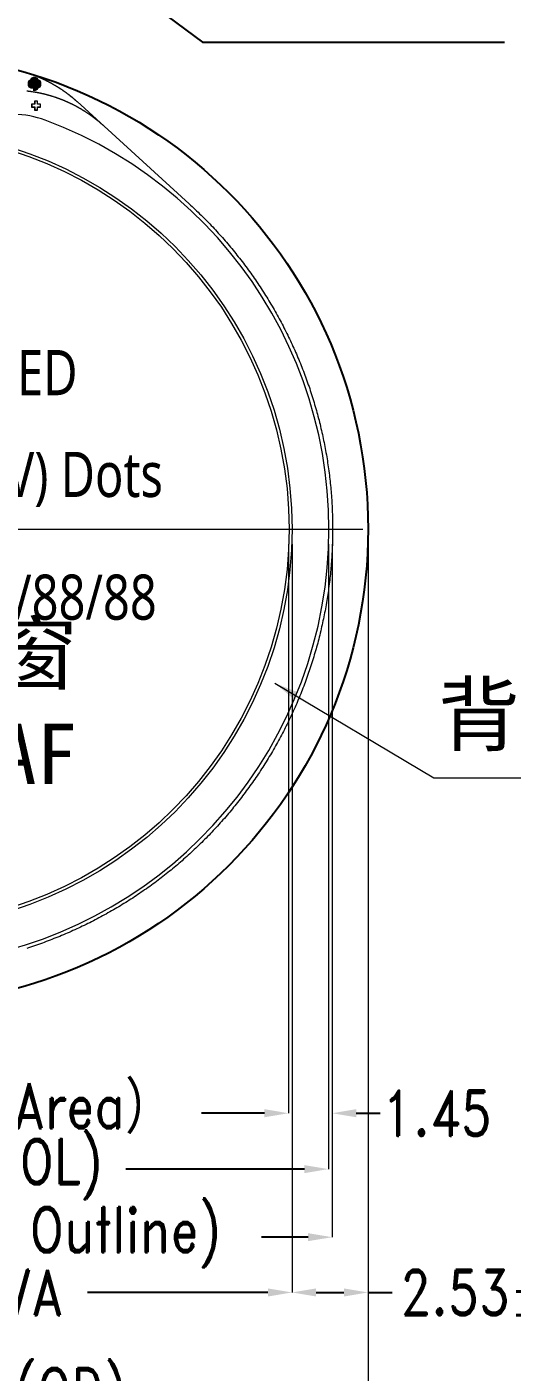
# Model space of a CAD drawing. Header units: millimetres. Extents: x 1403 to 2381, y 158 to 387.
# Drawn here: x 2196.49 to 2212.61, y 253.37 to 298.05 of the extents above; entities that cross this region are included whole.
import ezdxf
from ezdxf.lldxf.tags import DXFTag

# ---------------------------------------------------------------- set-up
doc = ezdxf.new("R2010")
doc.units = ezdxf.units.MM
doc.layers.get('0').update_dxf_attribs({"lineweight": 5})
doc.layers.get('Defpoints').update_dxf_attribs({"lineweight": 5})
doc.layers.add('COVER LENS', color=6, linetype='Continuous')
for name, color, linetype, lineweight in [('DIM', 3, 'Continuous', 5), ('Encap', 210, 'Continuous', 5), ('Gate1.drawing', 3, 'Continuous', 100), ('ITO', 2, 'Continuous', 5), ('Layout.drawing', 1, 'Continuous', 5), ('lens', 6, 'Continuous', 13), ('POL', 202, 'Continuous', 5)]:
    doc.layers.add(name, color=color, linetype=linetype, lineweight=lineweight)
doc.styles.add('RD', font='ROMAND.shx', dxfattribs={"width": 0.8})
doc.styles.get("Standard").update_dxf_attribs({"font": 'txt', "bigfont": 'gbcbig.shx'})
tags = doc.linetypes.add('CENTER', pattern=[0.6, 0.375, -0.075, 0.075, -0.075]).pattern_tags.tags
tags[10:11] = [DXFTag(74, 4), DXFTag(75, 0), DXFTag(340, '0'), DXFTag(46, 1.0), DXFTag(50, 0.0), DXFTag(44, 0.0), DXFTag(45, 0.0)]
tags[8:9] = [DXFTag(74, 4), DXFTag(75, 0), DXFTag(340, '0'), DXFTag(46, 1.0), DXFTag(50, 0.0), DXFTag(44, 0.0), DXFTag(45, 0.0)]
tags[6:7] = [DXFTag(74, 4), DXFTag(75, 0), DXFTag(340, '0'), DXFTag(46, 1.0), DXFTag(50, 0.0), DXFTag(44, 0.0), DXFTag(45, 0.0)]
tags[4:5] = [DXFTag(74, 4), DXFTag(75, 0), DXFTag(340, '0'), DXFTag(46, 1.0), DXFTag(50, 0.0), DXFTag(44, 0.0), DXFTag(45, 0.0)]
doc.dimstyles.new('DIM', dxfattribs={"dimtxt": 1.5, "dimasz": 0.8, "dimexe": 0, "dimexo": 0.5, "dimgap": 0.11, "dimtad": 0, "dimzin": 1, "dimdsep": 46, "dimtxsty": 'RD', "dimcen": 0, "dimclrd": 256, "dimclre": 256, "dimclrt": 256, "dimadec": 0, "dimazin": 0, "dimtm": 1e-09, "dimtfac": 1, "dimtofl": 0, "dimtmove": 0, "dimatfit": 3, "dimfxl": 1, "dimlwe": -1, "dimarcsym": 0})

# ---------------------------------------------------------------- blocks, each defined once
blk = doc.blocks.new('mark_pre_align')
at = {"layer": 'Gate1.drawing', "color": 3, "linetype": 'Continuous', "lineweight": 100}
blk.add_lwpolyline([(0.19, 0.27), (0.11, 0.27), (0.11, 0.19), (0.03, 0.19), (0.03, 0.11), (0.11, 0.11), (0.11, 0.03), (0.19, 0.03), (0.19, 0.11), (0.27, 0.11), (0.27, 0.19), (0.19, 0.19)], close=True, dxfattribs=at)
blk = doc.blocks.new('R104A3M-001-POL-V01-A')
at = {"layer": 'Encap', "color": 1, "linetype": 'CENTER', "lineweight": 5, "ltscale": 0.5}
blk.add_line((658.921, 315.841), (690.167, 315.841), dxfattribs=at)
at = {"layer": 'Encap', "linetype": 'Continuous', "lineweight": 5}
blk.add_lwpolyline([(681.536, 329.254), (681.529, 329.261), (681.527, 329.263), (681.522, 329.268), (681.52, 329.27), (681.517, 329.272), (681.515, 329.274), (681.512, 329.276), (681.51, 329.278), (681.507, 329.28), (681.503, 329.285), (681.5, 329.287), (681.498, 329.289), (681.495, 329.291), (681.493, 329.293), (681.49, 329.296), (681.488, 329.298), (681.485, 329.3), (681.483, 329.302), (681.481, 329.304), (681.478, 329.306), (681.476, 329.308), (681.473, 329.311), (681.471, 329.313), (681.468, 329.315), (681.466, 329.317), (681.463, 329.319), (681.461, 329.321), (681.458, 329.323), (681.456, 329.325), (681.454, 329.327), (681.451, 329.33), (681.449, 329.332), (681.444, 329.336), (681.441, 329.338), (681.434, 329.344), (681.431, 329.346), (681.419, 329.357), (681.416, 329.359), (681.406, 329.367), (681.404, 329.369), (681.396, 329.376), (681.394, 329.378), (681.386, 329.384), (681.384, 329.386), (681.379, 329.39), (681.376, 329.392), (681.374, 329.394), (681.371, 329.396), (681.366, 329.401), (681.364, 329.403), (681.361, 329.405), (681.359, 329.407), (681.356, 329.409), (681.351, 329.413), (681.349, 329.415), (681.346, 329.417), (681.344, 329.419), (681.341, 329.421), (681.339, 329.423), (681.336, 329.425), (681.334, 329.427), (681.331, 329.429), (681.328, 329.431), (681.326, 329.433), (681.321, 329.437), (681.318, 329.439), (681.316, 329.441), (681.313, 329.443), (681.311, 329.445), (681.308, 329.447), (681.306, 329.449), (681.303, 329.451), (681.3, 329.453), (681.298, 329.455), (681.295, 329.457), (681.29, 329.461), (681.288, 329.463), (681.285, 329.465), (681.282, 329.467), (681.28, 329.469), (681.275, 329.473), (681.272, 329.475), (681.267, 329.479), (681.265, 329.481), (681.262, 329.483), (681.254, 329.489), (681.252, 329.491), (681.246, 329.495), (681.244, 329.497), (681.239, 329.501), (681.236, 329.503), (681.233, 329.505), (681.231, 329.507), (681.226, 329.511), (681.223, 329.513), (681.221, 329.515), (681.215, 329.518), (681.213, 329.52), (681.21, 329.522), (681.207, 329.524), (681.202, 329.528), (681.2, 329.53), (681.194, 329.534), (681.192, 329.536), (681.187, 329.54), (681.184, 329.542), (681.176, 329.547), (681.173, 329.549), (681.171, 329.551), (681.168, 329.553), (681.166, 329.555), (681.163, 329.557), (681.158, 329.561), (681.155, 329.563), (681.15, 329.567), (681.147, 329.568), (681.145, 329.57), (681.142, 329.572), (681.139, 329.574), (681.137, 329.576), (681.134, 329.578), (681.131, 329.58), (681.129, 329.582), (681.126, 329.584), (681.123, 329.585), (681.121, 329.587), (681.118, 329.589), (681.115, 329.591), (681.113, 329.593), (681.11, 329.595), (681.105, 329.599), (681.102, 329.6), (681.099, 329.602), (681.097, 329.604), (681.094, 329.606), (681.091, 329.608), (681.089, 329.61), (681.086, 329.612), (681.083, 329.613), (681.081, 329.615), (681.078, 329.617), (681.075, 329.619), (681.073, 329.621), (681.07, 329.623), (681.067, 329.624), (681.065, 329.626), (681.062, 329.628), (681.057, 329.632), (681.054, 329.634), (681.046, 329.639), (681.043, 329.641), (681.03, 329.65), (681.027, 329.652), (681.003, 329.668), (681, 329.67), (680.995, 329.673), (680.992, 329.675), (680.986, 329.679), (680.984, 329.68), (680.981, 329.682), (680.978, 329.684), (680.976, 329.686), (680.973, 329.688), (680.967, 329.691), (680.965, 329.693), (680.959, 329.696), (680.956, 329.698), (680.954, 329.7), (680.951, 329.702), (680.948, 329.703), (680.946, 329.705), (680.943, 329.707), (680.94, 329.709), (680.937, 329.71), (680.935, 329.712), (680.932, 329.714), (680.929, 329.716), (680.926, 329.717), (680.924, 329.719), (680.921, 329.721), (680.918, 329.723), (680.915, 329.724), (680.913, 329.726), (680.91, 329.728), (680.907, 329.73), (680.902, 329.733), (680.899, 329.735), (680.896, 329.736), (680.893, 329.738), (680.891, 329.74), (680.888, 329.742), (680.885, 329.743), (680.879, 329.747), (680.877, 329.748), (680.871, 329.752), (680.868, 329.753), (680.86, 329.759), (680.857, 329.76), (680.846, 329.767), (680.843, 329.769), (680.835, 329.774), (680.832, 329.775), (680.827, 329.779), (680.824, 329.78), (680.818, 329.784), (680.816, 329.785), (680.813, 329.787), (680.81, 329.789), (680.807, 329.79), (680.804, 329.792), (680.802, 329.794), (680.799, 329.795), (680.796, 329.797), (680.79, 329.8), (680.788, 329.802), (680.785, 329.803), (680.782, 329.805), (680.779, 329.807), (680.773, 329.81), (680.771, 329.812), (680.762, 329.816), (680.759, 329.818), (680.757, 329.82), (680.748, 329.824), (680.745, 329.826), (680.737, 329.831), (680.734, 329.832), (680.728, 329.836), (680.725, 329.837), (680.72, 329.84), (680.717, 329.842), (680.711, 329.845), (680.708, 329.847), (680.706, 329.848), (680.703, 329.85), (680.7, 329.851), (680.697, 329.853), (680.694, 329.855), (680.691, 329.856), (680.689, 329.858), (680.686, 329.859), (680.683, 329.861), (680.68, 329.862), (680.677, 329.864), (680.674, 329.866), (680.671, 329.867), (680.669, 329.869), (680.666, 329.87), (680.663, 329.872), (680.66, 329.873), (680.657, 329.875), (680.654, 329.876), (680.651, 329.878), (680.649, 329.879), (680.646, 329.881), (680.643, 329.883), (680.64, 329.884), (680.637, 329.886), (680.634, 329.887), (680.631, 329.889), (680.629, 329.89), (680.623, 329.893), (680.62, 329.895), (680.608, 329.901), (680.606, 329.902), (680.594, 329.908), (680.591, 329.91), (680.577, 329.917), (680.574, 329.919), (680.568, 329.922), (680.565, 329.923), (680.562, 329.925), (680.554, 329.929), (680.551, 329.93), (680.545, 329.933), (680.542, 329.935), (680.539, 329.936), (680.536, 329.938), (680.533, 329.939), (680.53, 329.941), (680.527, 329.942), (680.524, 329.944), (680.522, 329.945), (680.519, 329.946), (680.516, 329.948), (680.51, 329.951), (680.507, 329.952), (680.504, 329.954), (680.501, 329.955), (680.498, 329.957), (680.492, 329.959), (680.489, 329.961), (680.487, 329.962), (680.481, 329.965), (680.478, 329.966), (680.469, 329.971), (680.466, 329.972), (680.46, 329.975), (680.457, 329.976), (680.451, 329.979), (680.448, 329.98), (680.443, 329.983), (680.44, 329.985), (680.437, 329.986), (680.434, 329.987), (680.431, 329.989), (680.428, 329.99), (680.425, 329.992), (680.422, 329.993), (680.419, 329.994), (680.416, 329.996), (680.413, 329.997), (680.41, 329.998), (680.407, 330), (680.404, 330.001), (680.401, 330.002), (680.398, 330.004), (680.395, 330.005), (680.393, 330.007), (680.39, 330.008), (680.387, 330.009), (680.384, 330.011), (680.381, 330.012), (680.378, 330.013), (680.375, 330.015), (680.372, 330.016), (680.366, 330.019), (680.363, 330.02), (680.357, 330.023), (680.354, 330.024), (680.348, 330.027), (680.345, 330.028), (680.339, 330.03), (680.336, 330.032), (680.327, 330.036), (680.324, 330.037), (680.312, 330.042), (680.309, 330.044), (680.306, 330.045), (680.303, 330.046), (680.294, 330.05), (680.292, 330.051), (680.289, 330.052), (680.28, 330.056), (680.277, 330.058), (680.271, 330.06), (680.268, 330.061), (680.265, 330.063), (680.262, 330.064), (680.256, 330.066), (680.253, 330.068), (680.25, 330.069), (680.244, 330.071), (680.241, 330.073), (680.238, 330.074), (680.235, 330.075), (680.229, 330.078), (680.226, 330.079), (680.217, 330.082), (680.214, 330.084), (680.205, 330.087), (680.201, 330.089), (680.198, 330.09), (680.186, 330.095), (680.183, 330.096), (680.171, 330.101), (680.168, 330.102), (680.165, 330.103), (680.159, 330.105), (680.156, 330.107), (680.153, 330.108), (680.15, 330.109), (680.147, 330.11), (680.141, 330.112), (680.138, 330.114), (680.135, 330.115), (680.132, 330.116), (680.129, 330.117), (680.126, 330.118), (680.123, 330.119), (680.12, 330.121), (680.117, 330.122), (680.114, 330.123), (680.111, 330.124), (680.105, 330.126), (680.102, 330.127), (680.099, 330.129), (680.095, 330.13), (680.092, 330.131), (680.089, 330.132), (680.086, 330.133), (680.083, 330.134), (680.08, 330.135), (680.077, 330.136), (680.074, 330.138), (680.071, 330.139), (680.068, 330.14), (680.065, 330.141), (680.062, 330.142), (680.059, 330.143), (680.056, 330.144), (680.053, 330.145), (680.05, 330.147), (680.047, 330.148), (680.044, 330.149), (680.037, 330.151), (680.034, 330.152), (680.031, 330.153), (680.028, 330.154), (680.022, 330.156), (680.019, 330.157), (680.016, 330.159), (680.013, 330.16), (680.007, 330.162), (680.004, 330.163), (680.001, 330.164), (679.995, 330.166), (679.992, 330.167), (679.985, 330.169), (679.982, 330.17), (679.979, 330.171), (679.976, 330.172), (679.973, 330.173), (679.97, 330.174), (679.967, 330.176), (679.961, 330.178), (679.958, 330.179), (679.952, 330.181), (679.948, 330.182), (679.942, 330.184), (679.939, 330.185), (679.924, 330.19), (679.921, 330.191), (679.89, 330.201), (679.887, 330.202), (679.877, 330.205), (679.874, 330.206), (679.871, 330.207), (679.862, 330.21), (679.859, 330.211), (679.856, 330.212), (679.853, 330.213), (679.846, 330.215), (679.843, 330.215), (679.84, 330.216), (679.837, 330.217), (679.834, 330.218), (679.831, 330.219), (679.828, 330.22), (679.822, 330.222), (679.818, 330.223), (679.815, 330.224), (679.812, 330.225), (679.803, 330.228), (679.8, 330.229), (679.794, 330.23), (679.79, 330.231), (679.787, 330.232), (679.784, 330.233), (679.778, 330.235), (679.775, 330.236), (679.762, 330.24), (679.759, 330.24), (679.753, 330.242), (679.75, 330.243), (679.747, 330.244), (679.737, 330.247), (679.734, 330.248), (679.731, 330.248), (679.728, 330.249), (679.725, 330.25), (679.722, 330.251), (679.719, 330.252), (679.715, 330.253), (679.712, 330.254), (679.709, 330.254), (679.706, 330.255), (679.703, 330.256), (679.7, 330.257), (679.697, 330.258), (679.693, 330.259), (679.69, 330.26), (679.687, 330.26), (679.684, 330.261), (679.681, 330.262), (679.678, 330.263), (679.675, 330.264), (679.671, 330.265), (679.668, 330.265), (679.665, 330.266), (679.659, 330.268), (679.656, 330.269), (679.653, 330.27), (679.649, 330.27), (679.646, 330.271), (679.643, 330.272), (679.64, 330.273), (679.637, 330.274), (679.634, 330.274), (679.631, 330.275), (679.627, 330.276), (679.624, 330.277), (679.621, 330.278), (679.618, 330.278), (679.615, 330.279), (679.612, 330.28), (679.609, 330.281), (679.605, 330.282), (679.602, 330.282), (679.599, 330.283), (679.596, 330.284), (679.593, 330.285), (679.59, 330.285), (679.583, 330.287), (679.58, 330.288), (679.577, 330.288), (679.574, 330.289), (679.571, 330.29), (679.568, 330.291), (679.564, 330.291), (679.561, 330.292), (679.558, 330.293), (679.555, 330.294), (679.552, 330.294), (679.549, 330.295), (679.545, 330.296), (679.542, 330.297), (679.536, 330.298), (679.533, 330.299), (679.526, 330.3), (679.523, 330.301), (679.52, 330.302), (679.517, 330.303), (679.514, 330.303), (679.504, 330.305), (679.501, 330.306), (679.498, 330.307), (679.495, 330.308), (679.492, 330.308), (679.485, 330.31), (679.482, 330.31), (679.479, 330.311), (679.469, 330.313), (679.466, 330.314), (679.463, 330.314), (679.46, 330.315), (679.457, 330.316), (679.453, 330.316), (679.45, 330.317), (679.447, 330.318), (679.441, 330.319), (679.438, 330.32), (679.431, 330.321), (679.428, 330.322), (679.425, 330.322), (679.422, 330.323), (679.418, 330.324), (679.415, 330.324), (679.412, 330.325), (679.406, 330.326), (679.402, 330.327), (679.399, 330.328), (679.396, 330.328), (679.393, 330.329), (679.383, 330.331), (679.38, 330.331), (679.374, 330.333), (679.371, 330.333), (679.361, 330.335), (679.358, 330.336), (679.348, 330.337), (679.345, 330.338), (679.323, 330.342), (679.319, 330.343), (679.316, 330.343), (679.31, 330.344), (679.307, 330.345), (679.3, 330.346), (679.297, 330.347), (679.294, 330.347), (679.291, 330.348), (679.288, 330.348), (679.284, 330.349), (679.281, 330.349), (679.278, 330.35), (679.275, 330.351), (679.271, 330.351), (679.268, 330.352), (679.262, 330.353), (679.259, 330.353), (679.252, 330.354), (679.249, 330.355), (679.236, 330.357), (679.233, 330.357), (679.227, 330.358), (679.223, 330.359), (679.198, 330.363), (679.194, 330.363), (679.191, 330.364), (679.178, 330.366), (679.175, 330.366), (679.172, 330.367), (679.169, 330.367), (679.166, 330.368), (679.159, 330.369), (679.156, 330.369), (679.153, 330.37), (679.149, 330.37), (679.146, 330.37), (679.143, 330.371), (679.14, 330.371), (679.137, 330.372), (679.133, 330.372), (679.13, 330.373), (679.127, 330.373), (679.124, 330.374), (679.117, 330.374), (679.114, 330.375), (679.108, 330.376), (679.104, 330.376), (679.101, 330.377), (679.088, 330.378), (679.085, 330.379), (679.075, 330.38), (679.072, 330.38), (679.063, 330.381), (679.059, 330.382), (679.05, 330.383), (679.046, 330.383), (679.043, 330.384), (679.037, 330.384), (679.033, 330.385), (679.03, 330.385), (679.027, 330.386), (679.024, 330.386), (679.021, 330.386), (679.017, 330.387), (679.014, 330.387), (679.011, 330.387), (679.008, 330.388), (679.004, 330.388)], dxfattribs=at)
at = {"layer": 'Encap', "lineweight": 5}
for points in [[(679.362, 330.061), (679.262, 330.061), (679.262, 329.961), (679.162, 329.961), (679.162, 329.861), (679.262, 329.861), (679.262, 329.761), (679.262, 329.761), (679.362, 329.761), (679.362, 329.861), (679.462, 329.861), (679.462, 329.961), (679.362, 329.961)], [(679.357, 330.056), (679.267, 330.056), (679.267, 329.956), (679.167, 329.956), (679.167, 329.866), (679.267, 329.866), (679.267, 329.766), (679.357, 329.766), (679.357, 329.866), (679.457, 329.866), (679.457, 329.956), (679.357, 329.956)]]:
    blk.add_lwpolyline(points, close=True, dxfattribs=at)
at = {"layer": 'Encap', "linetype": 'CENTER', "lineweight": 5}
blk.add_circle((674.543, 315.841), 13.175, dxfattribs=at)
at = {"layer": 'ITO', "linetype": 'Continuous', "lineweight": 5}
blk.add_lwpolyline([(679, 331.005), (679.009, 331.002), (679.012, 331.001), (679.043, 330.991), (679.046, 330.99), (679.062, 330.985), (679.065, 330.984), (679.071, 330.982), (679.074, 330.981), (679.08, 330.979), (679.083, 330.978), (679.09, 330.976), (679.093, 330.974), (679.096, 330.973), (679.099, 330.972), (679.102, 330.971), (679.105, 330.97), (679.108, 330.969), (679.114, 330.967), (679.117, 330.966), (679.123, 330.964), (679.126, 330.963), (679.129, 330.962), (679.136, 330.96), (679.139, 330.959), (679.142, 330.957), (679.145, 330.956), (679.151, 330.954), (679.154, 330.953), (679.157, 330.952), (679.16, 330.951), (679.166, 330.949), (679.169, 330.948), (679.172, 330.947), (679.175, 330.945), (679.178, 330.944), (679.181, 330.943), (679.185, 330.942), (679.188, 330.941), (679.191, 330.94), (679.194, 330.939), (679.197, 330.938), (679.2, 330.936), (679.203, 330.935), (679.206, 330.934), (679.209, 330.933), (679.212, 330.932), (679.215, 330.931), (679.218, 330.93), (679.221, 330.929), (679.224, 330.927), (679.227, 330.926), (679.233, 330.924), (679.236, 330.923), (679.239, 330.922), (679.242, 330.921), (679.245, 330.919), (679.248, 330.918), (679.252, 330.917), (679.255, 330.916), (679.258, 330.915), (679.261, 330.914), (679.264, 330.912), (679.27, 330.91), (679.273, 330.909), (679.276, 330.908), (679.279, 330.907), (679.282, 330.905), (679.288, 330.903), (679.291, 330.902), (679.294, 330.901), (679.306, 330.896), (679.309, 330.895), (679.321, 330.89), (679.324, 330.889), (679.327, 330.887), (679.336, 330.884), (679.339, 330.882), (679.348, 330.879), (679.351, 330.878), (679.357, 330.875), (679.36, 330.874), (679.363, 330.873), (679.366, 330.871), (679.372, 330.869), (679.375, 330.868), (679.378, 330.866), (679.384, 330.864), (679.387, 330.863), (679.39, 330.861), (679.393, 330.86), (679.399, 330.858), (679.402, 330.856), (679.411, 330.852), (679.414, 330.851), (679.417, 330.85), (679.426, 330.846), (679.429, 330.845), (679.432, 330.844), (679.435, 330.842), (679.447, 330.837), (679.45, 330.836), (679.459, 330.832), (679.462, 330.83), (679.468, 330.828), (679.471, 330.827), (679.477, 330.824), (679.48, 330.823), (679.486, 330.82), (679.488, 330.819), (679.494, 330.816), (679.497, 330.815), (679.5, 330.813), (679.503, 330.812), (679.506, 330.811), (679.509, 330.809), (679.512, 330.808), (679.515, 330.807), (679.518, 330.805), (679.521, 330.804), (679.524, 330.802), (679.527, 330.801), (679.53, 330.8), (679.533, 330.798), (679.536, 330.797), (679.539, 330.796), (679.542, 330.794), (679.545, 330.793), (679.548, 330.792), (679.551, 330.79), (679.553, 330.789), (679.556, 330.787), (679.559, 330.786), (679.562, 330.785), (679.565, 330.783), (679.571, 330.78), (679.574, 330.779), (679.58, 330.776), (679.583, 330.775), (679.589, 330.772), (679.592, 330.771), (679.6, 330.766), (679.603, 330.765), (679.609, 330.762), (679.612, 330.761), (679.615, 330.759), (679.621, 330.757), (679.624, 330.755), (679.627, 330.754), (679.63, 330.752), (679.633, 330.751), (679.638, 330.748), (679.641, 330.746), (679.644, 330.745), (679.647, 330.744), (679.65, 330.742), (679.653, 330.741), (679.656, 330.739), (679.659, 330.738), (679.662, 330.736), (679.665, 330.735), (679.667, 330.733), (679.673, 330.73), (679.676, 330.729), (679.685, 330.725), (679.688, 330.723), (679.691, 330.722), (679.696, 330.719), (679.699, 330.717), (679.714, 330.71), (679.717, 330.708), (679.728, 330.702), (679.731, 330.701), (679.743, 330.695), (679.745, 330.693), (679.751, 330.69), (679.754, 330.689), (679.757, 330.687), (679.76, 330.686), (679.763, 330.684), (679.765, 330.683), (679.768, 330.681), (679.771, 330.679), (679.774, 330.678), (679.777, 330.676), (679.78, 330.675), (679.783, 330.673), (679.785, 330.672), (679.788, 330.67), (679.791, 330.669), (679.794, 330.667), (679.797, 330.666), (679.8, 330.664), (679.803, 330.662), (679.805, 330.661), (679.808, 330.659), (679.811, 330.658), (679.814, 330.656), (679.817, 330.655), (679.82, 330.653), (679.823, 330.651), (679.825, 330.65), (679.828, 330.648), (679.831, 330.647), (679.834, 330.645), (679.84, 330.642), (679.842, 330.64), (679.848, 330.637), (679.851, 330.636), (679.857, 330.632), (679.859, 330.631), (679.868, 330.626), (679.871, 330.624), (679.879, 330.62), (679.882, 330.618), (679.885, 330.616), (679.893, 330.612), (679.896, 330.61), (679.902, 330.607), (679.904, 330.605), (679.907, 330.603), (679.91, 330.602), (679.913, 330.6), (679.919, 330.597), (679.921, 330.595), (679.924, 330.594), (679.927, 330.592), (679.93, 330.59), (679.933, 330.589), (679.935, 330.587), (679.938, 330.585), (679.941, 330.584), (679.947, 330.58), (679.949, 330.579), (679.955, 330.575), (679.958, 330.574), (679.966, 330.569), (679.969, 330.567), (679.98, 330.56), (679.983, 330.559), (679.991, 330.553), (679.994, 330.552), (679.999, 330.548), (680.002, 330.547), (680.008, 330.543), (680.01, 330.542), (680.013, 330.54), (680.016, 330.538), (680.019, 330.536), (680.021, 330.535), (680.024, 330.533), (680.03, 330.53), (680.032, 330.528), (680.035, 330.526), (680.038, 330.524), (680.041, 330.523), (680.043, 330.521), (680.046, 330.519), (680.049, 330.517), (680.052, 330.516), (680.054, 330.514), (680.057, 330.512), (680.06, 330.51), (680.063, 330.509), (680.065, 330.507), (680.068, 330.505), (680.071, 330.503), (680.074, 330.502), (680.076, 330.5), (680.079, 330.498), (680.082, 330.496), (680.087, 330.493), (680.09, 330.491), (680.095, 330.488), (680.098, 330.486), (680.101, 330.484), (680.104, 330.482), (680.106, 330.48), (680.109, 330.479), (680.114, 330.475), (680.117, 330.473), (680.123, 330.47), (680.125, 330.468), (680.15, 330.452), (680.152, 330.45), (680.166, 330.441), (680.169, 330.439), (680.177, 330.434), (680.179, 330.432), (680.185, 330.428), (680.187, 330.426), (680.19, 330.424), (680.193, 330.423), (680.195, 330.421), (680.198, 330.419), (680.201, 330.417), (680.203, 330.415), (680.206, 330.413), (680.209, 330.412), (680.211, 330.41), (680.214, 330.408), (680.217, 330.406), (680.219, 330.404), (680.222, 330.402), (680.225, 330.4), (680.227, 330.399), (680.233, 330.395), (680.235, 330.393), (680.238, 330.391), (680.241, 330.389), (680.243, 330.387), (680.246, 330.385), (680.249, 330.384), (680.251, 330.382), (680.254, 330.38), (680.257, 330.378), (680.259, 330.376), (680.262, 330.374), (680.264, 330.372), (680.267, 330.37), (680.27, 330.368), (680.272, 330.367), (680.278, 330.363), (680.28, 330.361), (680.286, 330.357), (680.288, 330.355), (680.291, 330.353), (680.293, 330.351), (680.296, 330.349), (680.299, 330.347), (680.307, 330.342), (680.309, 330.34), (680.314, 330.336), (680.317, 330.334), (680.322, 330.33), (680.325, 330.328), (680.33, 330.324), (680.333, 330.322), (680.335, 330.32), (680.338, 330.318), (680.343, 330.315), (680.346, 330.313), (680.348, 330.311), (680.354, 330.307), (680.356, 330.305), (680.359, 330.303), (680.361, 330.301), (680.366, 330.297), (680.369, 330.295), (680.374, 330.291), (680.377, 330.289), (680.385, 330.283), (680.387, 330.281), (680.39, 330.279), (680.395, 330.275), (680.397, 330.273), (680.403, 330.269), (680.405, 330.267), (680.408, 330.265), (680.41, 330.263), (680.413, 330.261), (680.418, 330.257), (680.42, 330.255), (680.423, 330.253), (680.426, 330.251), (680.428, 330.249), (680.431, 330.247), (680.433, 330.245), (680.436, 330.243), (680.438, 330.241), (680.441, 330.239), (680.443, 330.237), (680.448, 330.233), (680.451, 330.231), (680.454, 330.229), (680.456, 330.227), (680.459, 330.225), (680.461, 330.223), (680.464, 330.221), (680.466, 330.219), (680.469, 330.217), (680.471, 330.215), (680.474, 330.213), (680.479, 330.209), (680.481, 330.207), (680.484, 330.205), (680.486, 330.203), (680.489, 330.201), (680.494, 330.196), (680.497, 330.194), (680.499, 330.192), (680.502, 330.19), (680.507, 330.186), (680.509, 330.184), (680.517, 330.178), (680.519, 330.176), (680.527, 330.169), (680.529, 330.167), (680.539, 330.159), (680.541, 330.157), (680.554, 330.146), (680.556, 330.144), (680.564, 330.138), (680.566, 330.136), (680.571, 330.132), (680.574, 330.13), (680.576, 330.127), (680.579, 330.125), (680.581, 330.123), (680.584, 330.121), (680.586, 330.119), (680.588, 330.117), (680.591, 330.115), (680.593, 330.113), (680.596, 330.111), (680.598, 330.108), (680.601, 330.106), (680.603, 330.104), (680.606, 330.102), (680.608, 330.1), (680.61, 330.098), (680.613, 330.096), (680.615, 330.093), (680.618, 330.091), (680.62, 330.089), (680.623, 330.087), (680.625, 330.085), (680.63, 330.08), (680.632, 330.078), (680.635, 330.076), (680.637, 330.074), (680.64, 330.072), (680.642, 330.07), (680.645, 330.068), (680.649, 330.063), (680.652, 330.061), (680.659, 330.054), (680.661, 330.052), (680.671, 330.044), (680.673, 330.041), (680.676, 330.039), (680.676, 330.039), (684.397, 326.646), (684.397, 326.646), (684.447, 326.6), (684.498, 326.553), (684.548, 326.507), (684.598, 326.459), (684.648, 326.412), (684.697, 326.365), (684.746, 326.317), (684.795, 326.269), (684.844, 326.221), (684.893, 326.172), (684.941, 326.124), (684.989, 326.075), (685.037, 326.026), (685.085, 325.976), (685.132, 325.927), (685.18, 325.877), (685.226, 325.827), (685.273, 325.777), (685.32, 325.726), (685.366, 325.676), (685.412, 325.625), (685.458, 325.574), (685.503, 325.522), (685.549, 325.471), (685.594, 325.419), (685.639, 325.367), (685.683, 325.315), (685.727, 325.262), (685.772, 325.21), (685.815, 325.157), (685.859, 325.104), (685.902, 325.051), (685.945, 324.998), (685.988, 324.944), (686.031, 324.89), (686.073, 324.836), (686.115, 324.782), (686.157, 324.728), (686.199, 324.673), (686.24, 324.618), (686.281, 324.563), (686.322, 324.508), (686.362, 324.453), (686.403, 324.397), (686.443, 324.341), (686.482, 324.285), (686.522, 324.229), (686.561, 324.173), (686.6, 324.117), (686.639, 324.06), (686.677, 324.003), (686.715, 323.946), (686.753, 323.889), (686.791, 323.832), (686.828, 323.774), (686.865, 323.716), (686.902, 323.658), (686.939, 323.6), (686.975, 323.542), (687.011, 323.484), (687.047, 323.425), (687.082, 323.366), (687.117, 323.307), (687.152, 323.248), (687.187, 323.189), (687.221, 323.13), (687.255, 323.07), (687.289, 323.01), (687.322, 322.951), (687.356, 322.891), (687.389, 322.83), (687.421, 322.77), (687.454, 322.709), (687.486, 322.649), (687.517, 322.588), (687.549, 322.527), (687.58, 322.466), (687.611, 322.405), (687.642, 322.343), (687.672, 322.282), (687.702, 322.22), (687.732, 322.158), (687.762, 322.096), (687.791, 322.034), (687.82, 321.972), (687.848, 321.91), (687.877, 321.847), (687.905, 321.785), (687.932, 321.722), (687.96, 321.659), (687.987, 321.596), (688.014, 321.533), (688.04, 321.47), (688.067, 321.406), (688.093, 321.343), (688.118, 321.279), (688.144, 321.215), (688.169, 321.151), (688.193, 321.087), (688.218, 321.023), (688.242, 320.959), (688.266, 320.895), (688.29, 320.83), (688.313, 320.766), (688.336, 320.701), (688.358, 320.636), (688.381, 320.572), (688.403, 320.507), (688.425, 320.441), (688.446, 320.376), (688.467, 320.311), (688.488, 320.246), (688.508, 320.18), (688.529, 320.115), (688.549, 320.049), (688.568, 319.983), (688.587, 319.917), (688.606, 319.851), (688.625, 319.785), (688.643, 319.719), (688.661, 319.653), (688.679, 319.587), (688.697, 319.52), (688.714, 319.454), (688.731, 319.387), (688.747, 319.321), (688.763, 319.254), (688.779, 319.187), (688.795, 319.121), (688.81, 319.054), (688.825, 318.987), (688.839, 318.92), (688.854, 318.853), (688.868, 318.785), (688.881, 318.718), (688.895, 318.651), (688.908, 318.584), (688.92, 318.516), (688.933, 318.449), (688.945, 318.381), (688.957, 318.313), (688.968, 318.246), (688.979, 318.178), (688.99, 318.11), (689, 318.043), (689.011, 317.975), (689.02, 317.907), (689.03, 317.839), (689.039, 317.771), (689.048, 317.703), (689.057, 317.635), (689.065, 317.567), (689.073, 317.499), (689.08, 317.43), (689.088, 317.362), (689.095, 317.294), (689.101, 317.226), (689.108, 317.157), (689.114, 317.089), (689.119, 317.021), (689.125, 316.952), (689.13, 316.884), (689.135, 316.815), (689.139, 316.747), (689.143, 316.678), (689.147, 316.61), (689.15, 316.541), (689.153, 316.473), (689.156, 316.404), (689.159, 316.336), (689.161, 316.267), (689.163, 316.198), (689.164, 316.13), (689.165, 316.061), (689.166, 315.993), (689.167, 315.924), (689.167, 315.855), (689.167, 315.787), (689.167, 315.718), (689.166, 315.65), (689.165, 315.581), (689.163, 315.512), (689.162, 315.444), (689.16, 315.375), (689.157, 315.307), (689.155, 315.238), (689.152, 315.17), (689.148, 315.101), (689.145, 315.032), (689.141, 314.964), (689.137, 314.895), (689.132, 314.827), (689.127, 314.759), (689.122, 314.69), (689.116, 314.622), (689.11, 314.553), (689.104, 314.485), (689.098, 314.417), (689.091, 314.349), (689.084, 314.28), (689.076, 314.212), (689.068, 314.144), (689.06, 314.076), (689.052, 314.008), (689.043, 313.94), (689.034, 313.872), (689.025, 313.804), (689.015, 313.736), (689.005, 313.668), (688.994, 313.6), (688.984, 313.532), (688.973, 313.465), (688.961, 313.397), (688.95, 313.329), (688.938, 313.262), (688.926, 313.194), (688.913, 313.127), (688.9, 313.059), (688.887, 312.992), (688.873, 312.925), (688.86, 312.858), (688.845, 312.79), (688.831, 312.723), (688.816, 312.656), (688.801, 312.589), (688.786, 312.523), (688.77, 312.456), (688.754, 312.389), (688.738, 312.322), (688.721, 312.256), (688.704, 312.189), (688.687, 312.123), (688.669, 312.057), (688.651, 311.99), (688.633, 311.924), (688.614, 311.858), (688.596, 311.792), (688.576, 311.726), (688.557, 311.661), (688.537, 311.595), (688.517, 311.529), (688.497, 311.464), (688.476, 311.398), (688.455, 311.333), (688.434, 311.268), (688.412, 311.203), (688.39, 311.138), (688.368, 311.073), (688.345, 311.008), (688.323, 310.943), (688.3, 310.879), (688.276, 310.814), (688.252, 310.75), (688.228, 310.686), (688.204, 310.621), (688.179, 310.557), (688.154, 310.493), (688.129, 310.43), (688.104, 310.366), (688.078, 310.302), (688.052, 310.239), (688.025, 310.176), (687.998, 310.112), (687.971, 310.049), (687.944, 309.986), (687.917, 309.924), (687.889, 309.861), (687.86, 309.798), (687.832, 309.736), (687.803, 309.674), (687.774, 309.612), (687.745, 309.55), (687.715, 309.488), (687.685, 309.426), (687.655, 309.364), (687.624, 309.303), (687.593, 309.242), (687.562, 309.18), (687.531, 309.119), (687.499, 309.059), (687.467, 308.998), (687.435, 308.937), (687.403, 308.877), (687.37, 308.817), (687.337, 308.757), (687.303, 308.697), (687.27, 308.637), (687.236, 308.577), (687.201, 308.518), (687.167, 308.458), (687.132, 308.399), (687.097, 308.34), (687.062, 308.282), (687.026, 308.223), (686.99, 308.164), (686.954, 308.106), (686.918, 308.048), (686.881, 307.99), (686.844, 307.932), (686.807, 307.875), (686.769, 307.817), (686.732, 307.76), (686.693, 307.703), (686.655, 307.646), (686.617, 307.589), (686.578, 307.533), (686.539, 307.476), (686.499, 307.42), (686.46, 307.364), (686.42, 307.308), (686.38, 307.253), (686.339, 307.197), (686.298, 307.142), (686.257, 307.087), (686.216, 307.032), (686.175, 306.977), (686.133, 306.923), (686.091, 306.868), (686.049, 306.814), (686.006, 306.761), (685.964, 306.707), (685.921, 306.653), (685.877, 306.6), (685.834, 306.547), (685.79, 306.494), (685.746, 306.441), (685.702, 306.389), (685.658, 306.337), (685.613, 306.285), (685.568, 306.233), (685.523, 306.181), (685.477, 306.13), (685.432, 306.079), (685.386, 306.028), (685.34, 305.977), (685.293, 305.926), (685.246, 305.876), (685.2, 305.826), (685.152, 305.776), (685.105, 305.726), (685.058, 305.677), (685.01, 305.628), (684.962, 305.579), (684.913, 305.53), (684.865, 305.481), (684.816, 305.433), (684.767, 305.385), (684.718, 305.337), (684.669, 305.29), (684.619, 305.242), (684.569, 305.195), (684.519, 305.148), (684.469, 305.101), (684.418, 305.055), (684.368, 305.009), (684.317, 304.963), (684.266, 304.917), (684.214, 304.872), (684.163, 304.826), (684.111, 304.781), (684.059, 304.737), (684.007, 304.692), (683.954, 304.648), (683.902, 304.604), (683.849, 304.56), (683.796, 304.516), (683.743, 304.473), (683.689, 304.43), (683.636, 304.387), (683.582, 304.345), (683.528, 304.302), (683.473, 304.26), (683.419, 304.219), (683.364, 304.177), (683.31, 304.136), (683.255, 304.095), (683.199, 304.054), (683.144, 304.014), (683.088, 303.973), (683.033, 303.934), (682.977, 303.894), (682.92, 303.854), (682.864, 303.815), (682.808, 303.776), (682.751, 303.738), (682.694, 303.699), (682.637, 303.661), (682.58, 303.623), (682.522, 303.586), (682.465, 303.548), (682.407, 303.511), (682.349, 303.475), (682.291, 303.438), (682.233, 303.402), (682.174, 303.366), (682.116, 303.33), (682.057, 303.295), (681.998, 303.26), (681.939, 303.225), (681.88, 303.191), (681.82, 303.156), (681.76, 303.122), (681.701, 303.089), (681.641, 303.055), (681.581, 303.022), (681.521, 302.989), (681.46, 302.956), (681.4, 302.924), (681.339, 302.892), (681.278, 302.86), (681.217, 302.829), (681.156, 302.798), (681.095, 302.767), (681.033, 302.736), (680.972, 302.706), (680.91, 302.676), (680.848, 302.646), (680.786, 302.617), (680.724, 302.588), (680.662, 302.559), (680.6, 302.53), (680.537, 302.502), (680.474, 302.474), (680.412, 302.446), (680.349, 302.419), (680.286, 302.392), (680.222, 302.365), (680.159, 302.339), (680.096, 302.312), (680.032, 302.286), (679.969, 302.261), (679.905, 302.236), (679.841, 302.211), (679.777, 302.186), (679.713, 302.161), (679.649, 302.137), (679.584, 302.114), (679.52, 302.09), (679.455, 302.067), (679.39, 302.044), (679.326, 302.021), (679.261, 301.999), (679.196, 301.977), (679.131, 301.955), (679.065, 301.934), (679, 301.913)], dxfattribs=at)
at = {"layer": 'POL', "color": 1, "lineweight": 5}
blk.add_lwpolyline([(679.618, 329.424, 0.089631), (678.568, 329.613), (670.518, 329.613, 0.089631), (669.468, 329.424, 5.533605)], format="xyb", close=True, dxfattribs=at)
at = {"color": 1, "linetype": 'Continuous', "lineweight": 5, "rotation": 180}
blk.add_blockref('mark_pre_align', (679.408, 330.782), dxfattribs=at)
at = {"layer": 'Encap', "lineweight": 5, "char_height": 1.5, "attachment_point": 1, "style": 'RD'}
for s, width, insert in [('{\\fMicrosoft YaHei|b0|i0|c134|p34;   1.04"    AMOLED }', 15.04026, (667.641, 321.788)), ('{\\fMicrosoft YaHei|b0|i0|c134|p34;340(H)*RGB*340(V) Dots }', 18.99666, (665.537, 318.407)), ('{\\fMicrosoft YaHei|b0|i0|c134|p34;View Angle:  88/88/88/88}', 20.54392, (665.126, 314.33))]:
    blk.add_mtext_dynamic_manual_height_columns(s, width=width, gutter_width=7.5, heights=[0], dxfattribs=dict(at, insert=insert))
blk = doc.blocks.new('*D38')
at = {"layer": 'Defpoints', "color": 0, "lineweight": 5, "transparency": 16777216}
for p in [(2178.834, 281.369), (2205.184, 281.369), (2205.184, 261.966)]:
    blk.add_point(p, dxfattribs=at)
at = {"layer": 'DIM', "transparency": 16777216}
for p, q in [((2178.834, 280.869), (2178.834, 261.966)), ((2205.184, 280.869), (2205.184, 261.966))]:
    blk.add_line(p, q, dxfattribs=at)
at = {"layer": 'DIM', "lineweight": -2, "transparency": 16777216}
for p, q in [((2179.634, 261.966), (2181.727, 261.966)), ((2204.384, 261.966), (2202.291, 261.966))]:
    blk.add_line(p, q, dxfattribs=at)
at = {"layer": 'DIM', "lineweight": 5, "transparency": 16777216}
for points in [[(2179.634, 262.1), (2179.634, 261.833), (2178.834, 261.966)], [(2204.384, 262.1), (2204.384, 261.833), (2205.184, 261.966)]]:
    blk.add_solid(points, dxfattribs=at)
at = {"layer": 'DIM', "lineweight": 5, "transparency": 16777216, "insert": (2192.009, 261.966), "char_height": 1.5, "attachment_point": 5, "style": 'RD'}
blk.add_mtext('26.35±0.1(AA . Area）', dxfattribs=at)
blk = doc.blocks.new('*D39')
at = {"layer": 'Defpoints', "color": 0, "lineweight": 5, "transparency": 16777216}
for p in [(2177.509, 281.369), (2206.509, 281.369), (2206.509, 260.11)]:
    blk.add_point(p, dxfattribs=at)
at = {"layer": 'DIM', "transparency": 16777216}
for p, q in [((2177.509, 280.869), (2177.509, 260.11)), ((2206.509, 280.869), (2206.509, 260.11))]:
    blk.add_line(p, q, dxfattribs=at)
at = {"layer": 'DIM', "lineweight": -2, "transparency": 16777216}
for p, q in [((2178.309, 260.11), (2184.242, 260.11)), ((2205.709, 260.11), (2199.776, 260.11))]:
    blk.add_line(p, q, dxfattribs=at)
at = {"layer": 'DIM', "lineweight": 5, "transparency": 16777216}
for points in [[(2178.309, 260.243), (2178.309, 259.976), (2177.509, 260.11)], [(2205.709, 260.243), (2205.709, 259.976), (2206.509, 260.11)]]:
    blk.add_solid(points, dxfattribs=at)
at = {"layer": 'DIM', "lineweight": 5, "transparency": 16777216, "insert": (2192.009, 260.11), "char_height": 1.5, "attachment_point": 5, "style": 'RD'}
blk.add_mtext('29.00±0.15(POL)', dxfattribs=at)
blk = doc.blocks.new('*D40')
at = {"layer": 'Defpoints', "color": 0, "lineweight": 5, "transparency": 16777216}
for p in [(2177.385, 281.369), (2206.631, 281.369), (2206.631, 257.849)]:
    blk.add_point(p, dxfattribs=at)
at = {"layer": 'DIM', "transparency": 16777216}
for p, q in [((2177.385, 280.869), (2177.385, 257.849)), ((2206.631, 280.869), (2206.631, 257.849))]:
    blk.add_line(p, q, dxfattribs=at)
at = {"layer": 'DIM', "lineweight": -2, "transparency": 16777216}
for p, q in [((2178.185, 257.849), (2179.727, 257.849)), ((2205.831, 257.849), (2204.29, 257.849))]:
    blk.add_line(p, q, dxfattribs=at)
at = {"layer": 'DIM', "lineweight": 5, "transparency": 16777216}
for points in [[(2178.185, 257.982), (2178.185, 257.716), (2177.385, 257.849)], [(2205.831, 257.982), (2205.831, 257.716), (2206.631, 257.849)]]:
    blk.add_solid(points, dxfattribs=at)
at = {"layer": 'DIM', "lineweight": 5, "transparency": 16777216, "insert": (2192.009, 257.849), "char_height": 1.5, "attachment_point": 5, "style": 'RD'}
blk.add_mtext('29.25±0.15(Panel Outline)', dxfattribs=at)
blk = doc.blocks.new('*D42')
at = {"layer": 'Defpoints', "color": 0, "lineweight": 5, "transparency": 16777216}
for p in [(2205.184, 281.369), (2206.631, 281.369), (2206.631, 261.966)]:
    blk.add_point(p, dxfattribs=at)
at = {"layer": 'DIM', "transparency": 16777216}
for p, q in [((2205.184, 280.869), (2205.184, 261.966)), ((2206.631, 280.869), (2206.631, 261.966))]:
    blk.add_line(p, q, dxfattribs=at)
at = {"layer": 'DIM', "lineweight": -2, "transparency": 16777216}
for p, q in [((2204.384, 261.966), (2203.584, 261.966)), ((2207.431, 261.966), (2208.231, 261.966))]:
    blk.add_line(p, q, dxfattribs=at)
at = {"layer": 'DIM', "lineweight": 5, "transparency": 16777216}
for points in [[(2204.384, 262.1), (2204.384, 261.833), (2205.184, 261.966)], [(2207.431, 262.1), (2207.431, 261.833), (2206.631, 261.966)]]:
    blk.add_solid(points, dxfattribs=at)
at = {"layer": 'DIM', "lineweight": 5, "transparency": 16777216, "insert": (2210.113, 261.966), "char_height": 1.5, "attachment_point": 5, "style": 'RD'}
blk.add_mtext('1.45', dxfattribs=at)
blk = doc.blocks.new('*D53')
at = {"layer": 'Defpoints', "color": 0, "lineweight": 5, "transparency": 16777216}
for p in [(2176.226, 281.37), (2207.826, 281.37), (2207.826, 252.668)]:
    blk.add_point(p, dxfattribs=at)
at = {"layer": 'DIM', "transparency": 16777216}
for p, q in [((2176.226, 280.87), (2176.226, 252.668)), ((2207.826, 280.87), (2207.826, 252.668))]:
    blk.add_line(p, q, dxfattribs=at)
at = {"layer": 'DIM', "lineweight": -2, "transparency": 16777216}
for p, q in [((2177.026, 252.668), (2187.972, 252.668)), ((2207.026, 252.668), (2200.261, 252.668))]:
    blk.add_line(p, q, dxfattribs=at)
at = {"layer": 'DIM', "lineweight": 5, "transparency": 16777216}
for points in [[(2177.026, 252.802), (2177.026, 252.535), (2176.226, 252.668)], [(2207.026, 252.802), (2207.026, 252.535), (2207.826, 252.668)]]:
    blk.add_solid(points, dxfattribs=at)
at = {"layer": 'DIM', "lineweight": 5, "transparency": 16777216, "insert": (2194.116, 252.668), "char_height": 1.5, "attachment_point": 5, "style": 'RD'}
blk.add_mtext('\\A1;31.60{\\H0.900000;\\S+0.03^ -0.05;}(OD)', dxfattribs=at)
blk = doc.blocks.new('*D54')
at = {"layer": 'Defpoints', "color": 0, "lineweight": 5, "transparency": 16777216}
for p in [(2178.752, 281.37), (2205.3, 281.37), (2205.3, 256.013)]:
    blk.add_point(p, dxfattribs=at)
at = {"layer": 'DIM', "transparency": 16777216}
for p, q in [((2178.752, 280.87), (2178.752, 256.013)), ((2205.3, 280.87), (2205.3, 256.013))]:
    blk.add_line(p, q, dxfattribs=at)
at = {"layer": 'DIM', "lineweight": -2, "transparency": 16777216}
for p, q in [((2179.552, 256.013), (2185.545, 256.013)), ((2204.5, 256.013), (2198.508, 256.013))]:
    blk.add_line(p, q, dxfattribs=at)
at = {"layer": 'DIM', "lineweight": 5, "transparency": 16777216}
for points in [[(2179.552, 256.146), (2179.552, 255.879), (2178.752, 256.013)], [(2204.5, 256.146), (2204.5, 255.879), (2205.3, 256.013)]]:
    blk.add_solid(points, dxfattribs=at)
at = {"layer": 'DIM', "lineweight": 5, "transparency": 16777216, "insert": (2192.026, 256.013), "char_height": 1.5, "attachment_point": 5, "style": 'RD'}
blk.add_mtext('26.55%%P0.1 VA', dxfattribs=at)
blk = doc.blocks.new('*D55')
at = {"layer": 'Defpoints', "color": 0, "lineweight": 5, "transparency": 16777216}
for p in [(2205.3, 281.37), (2207.826, 281.37), (2207.826, 256.013)]:
    blk.add_point(p, dxfattribs=at)
at = {"layer": 'DIM', "transparency": 16777216}
for p, q in [((2205.3, 280.87), (2205.3, 256.013)), ((2207.826, 280.87), (2207.826, 256.013))]:
    blk.add_line(p, q, dxfattribs=at)
at = {"layer": 'DIM', "lineweight": -2, "transparency": 16777216}
for p, q in [((2206.1, 256.013), (2207.026, 256.013)), ((2207.826, 256.013), (2208.626, 256.013))]:
    blk.add_line(p, q, dxfattribs=at)
at = {"layer": 'DIM', "lineweight": 5, "transparency": 16777216}
for points in [[(2206.1, 256.146), (2206.1, 255.879), (2205.3, 256.013)], [(2207.026, 256.146), (2207.026, 255.879), (2207.826, 256.013)]]:
    blk.add_solid(points, dxfattribs=at)
at = {"layer": 'DIM', "lineweight": 5, "transparency": 16777216, "insert": (2212.593, 256.013), "char_height": 1.5, "attachment_point": 5, "style": 'RD'}
blk.add_mtext('2.53%%P0.1', dxfattribs=at)
blk = doc.blocks.new('R104A3M-011-SW1147H-CVL-V01-A')
at = {"color": 1, "linetype": 'CENTER', "lineweight": 5}
for p, q in [((1928.67, 311.898), (1928.67, 316.898)), ((1926.17, 314.398), (1931.17, 314.398))]:
    blk.add_line(p, q, dxfattribs=at)
at = {"layer": 'COVER LENS'}
blk.add_circle((1928.67, 314.398), 15.8, dxfattribs=at)
at = {"layer": 'lens', "color": 1, "lineweight": 5}
blk.add_circle((1928.67, 314.398), 13.274, dxfattribs=at)

msp = doc.modelspace()

# ---------------------------------------------------------------- block references
at = {"layer": 'DIM', "lineweight": 5}
msp.add_blockref('R104A3M-011-SW1147H-CVL-V01-A', (263.3562, -33.0286), dxfattribs=at)
at = {"layer": 'Layout.drawing', "lineweight": 5}
msp.add_blockref('R104A3M-001-POL-V01-A', (1517.4824, -34.471), dxfattribs=at)

# ---------------------------------------------------------------- texts
at = {"layer": 'DIM', "lineweight": 5, "char_height": 2}
for s, insert, width, attachment_point in [('{\\fSimSun|b0|i0|c134|p2;透明视窗\\P表面镀AF}', (2187.2647, 278.2388), 17.066172, 1), ('{\\fSimSun|b0|i0|c134|p2;背面丝印黑色}', (2218.3313, 275.0987, -24.5534), 33.761893, 5)]:
    msp.add_mtext(s, dxfattribs=dict(at, insert=insert, width=width, attachment_point=attachment_point))

# ---------------------------------------------------------------- dimensions: what is measured, and where the dimension line sits
at = {"layer": 'DIM', "lineweight": 5}
for base, p1, p2, text, override, picture, middle in [((2207.8262, 252.6683), (2176.2262, 281.3697), (2207.8262, 281.3697), '<>(OD)', {"dimtol": 1, "dimtp": 0.03, "dimtm": 0.05, "dimtfac": 0.6, "dimtdec": 3, "dimfxl": 0.8, "dimtolj": 1, "dimarcsym": 1}, '*D53', (2194.1163, 252.6683)), ((2206.6313, 257.8489), (2177.3848, 281.3688), (2206.6313, 281.3688), '<>(Panel Outline)', {"dimtol": 1, "dimtp": 0.15, "dimtm": 0.15}, '*D40', (2192.0088, 257.8489)), ((2206.5088, 260.1096), (2177.5088, 281.3688), (2206.5088, 281.3688), '<>(POL)', {"dimtol": 1, "dimtp": 0.15, "dimtm": 0.15}, '*D39', (2192.0088, 260.1096)), ((2205.1838, 261.9663), (2178.8338, 281.3688), (2205.1838, 281.3688), '<>(AA . Area）', {"dimtol": 1, "dimtp": 0.1, "dimtm": 0.1, "dimfxl": 0.8, "dimarcsym": 1}, '*D38', (2192.0088, 261.9663))]:
    dim = msp.add_linear_dim(base=base, p1=p1, p2=p2, text=text, dimstyle='DIM', override=override, dxfattribs=at)
    dim.commit()
    dim.dimension.update_dxf_attribs({"geometry": picture, "text_midpoint": middle, "dimtype": 160})
for base, p1, p2, text, picture, middle in [((2205.3004, 256.0127), (2178.7519, 281.3697), (2205.3004, 281.3697), '<>%%P0.1 VA', '*D54', (2192.0262, 256.0127)), ((2207.8262, 256.0127), (2205.3004, 281.3697), (2207.8262, 281.3697), '<>%%P0.1', '*D55', (2212.5933, 256.0127))]:
    dim = msp.add_linear_dim(base=base, p1=p1, p2=p2, text=text, dimstyle='DIM', override={"dimtxt": 1.5, "dimfxl": 0.8, "dimarcsym": 1}, dxfattribs=at)
    dim.commit()
    dim.dimension.update_dxf_attribs({"geometry": picture, "text_midpoint": middle})
dim = msp.add_linear_dim(base=(2206.6313, 261.9663), p1=(2205.1838, 281.3688), p2=(2206.6313, 281.3688), dimstyle='DIM', override={"dimfxl": 0.8, "dimarcsym": 1}, dxfattribs=at)
dim.commit()
dim.dimension.update_dxf_attribs({"geometry": '*D42', "text_midpoint": (2210.1127, 261.9663)})

# ---------------------------------------------------------------- leaders
for points, override in [([(2192.8955, 304.6015), (2202.3279, 297.5453), (2212.3547, 297.5453)], {"dimgap": 0.11, "dimtad": 0, "dimfxl": 1.25}), ([(2204.7291, 276.2508), (2210.0079, 273.1114), (2226.7721, 273.1114)], {"dimgap": 0.11, "dimtad": 0, "dimfxl": 1.25, "dimlwd": 5, "dimlwe": 5, "dimarcsym": 1})]:
    msp.add_leader(points, dimstyle='DIM', override=override, dxfattribs=at)

doc.saveas('drawing.dxf')
